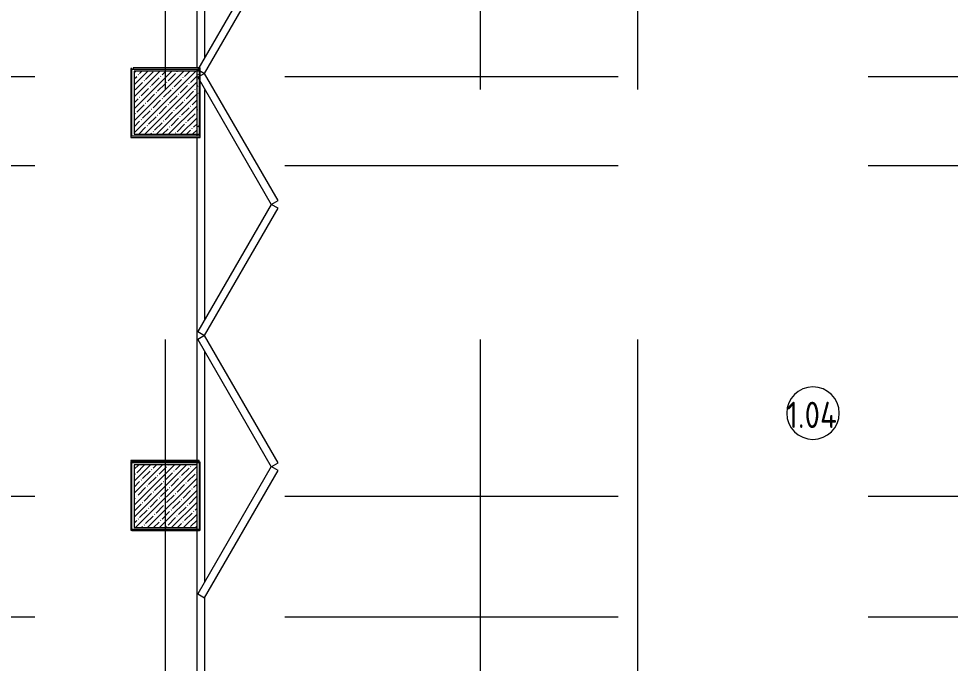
# Model space of a CAD drawing. Header units: millimetres. Extents: x -7229 to 193500, y -8553 to 29000.
# Drawn here: x 148383 to 157260, y 16556 to 22701 of the extents above; entities that cross this region are included whole.
import ezdxf

# ---------------------------------------------------------------- set-up
doc = ezdxf.new("R2010")
doc.units = ezdxf.units.MM
doc.linetypes.add('Осевая', pattern=[15875, 3175, -2381.25, 7937.5, -2381.25])
for name, color, linetype, lineweight in [('A-AREA-IDEN', 7, 'Continuous', 9), ('I-WALL-5', 7, 'Continuous', 9), ('S-COLS-2', 7, 'Continuous', 9), ('Оси-2', 7, 'Осевая', 9)]:
    doc.layers.add(name, color=color, linetype=linetype, lineweight=lineweight)
for name, color, linetype, lineweight, true_color in [('A-DOOR-4', 7, 'Continuous', 9, 0xaaaaaa), ('A-DOOR-FRAM-5', 7, 'Continuous', 9, 0xaaaaaa), ('A-FLOR-3', 7, 'Continuous', 9, 0xaaaaaa), ('I-WALL-7', 9, 'Continuous', 9, 0x808080)]:
    doc.layers.add(name, color=color, linetype=linetype, lineweight=lineweight, true_color=true_color)
doc.styles.add('GOST Common', font='GOST_Common.ttf', dxfattribs={"width": 0.9, "height": 250})

# ---------------------------------------------------------------- blocks, each defined once
blk = doc.blocks.new('BSC_Колонна _Прямоугольная - 600х600-23295697-План зашивки приборов отопления в осях 1-12')
at = {"layer": 'S-COLS-2'}
h = blk.add_hatch(dxfattribs=at)
h.set_pattern_fill('FP_121', color=256, style=0, pattern_type=2)
h.set_pattern_definition([(45, (-14010, -18150), (-57.02463, 57.02463), []), (45, (-13952.975, -18150), (-57.02463, 57.02463), [100.806, -20.161, 3.353, -16.808])])
h.paths.add_polyline_path([(-300, -300), (300, -300), (300, 300), (-300, 300), (-300, 281.5)])
for p, q in [((300, 300), (-300, 300)), ((-300, 300), (-300, -300)), ((300, -300), (300, 300)), ((-300, -300), (300, -300))]:
    blk.add_line(p, q, dxfattribs=at)
blk = doc.blocks.new('BSC_Колонна _Прямоугольная - 600х600-V133-План зашивки приборов отопления в осях 1-12')
at = {"layer": 'S-COLS-2'}
h = blk.add_hatch(dxfattribs=at)
h.set_pattern_fill('FP_122', color=256, style=0, pattern_type=2)
h.set_pattern_definition([(45, (-14010, -21900), (-57.02463, 57.02463), []), (45, (-13952.975, -21900), (-57.02463, 57.02463), [100.806, -20.161, 3.353, -16.808])])
h.paths.add_polyline_path([(205.7, -300), (300, -300), (300, 300), (-300, 300), (-300, -300), (-224.6, -300)])
for p, q in [((300, 300), (-300, 300)), ((-300, 300), (-300, -300)), ((300, -300), (300, 300)), ((-300, -300), (300, -300))]:
    blk.add_line(p, q, dxfattribs=at)
blk = doc.blocks.new('DOR__перегородка__Прямоугольная - ТП-2_ Вн_ДПГ_9480х4200h_2-23998078-План зашивки приборов отопления в осях 1-12')
at = {"layer": 'A-DOOR-4'}
for p, q in [((0, 0), (20, 0)), ((31, 0), (2621.2, 0)), ((2632, 0), (2650, 0)), ((3250, 0), (3279, 0)), ((3290, 0), (6369, 0)), ((6380, 0), (6400, 0)), ((7000, 0), (7021, 0)), ((7032, 0), (9480, 0)), ((0, -75), (20, -75)), ((31, -75), (1987.4, -75)), ((2137.4, -75), (4324.5, -75)), ((4474.5, -75), (4486.7, -75)), ((4636.7, -75), (6823.8, -75)), ((6973.8, -75), (6985, -75)), ((7135, -75), (9323.2, -75)), ((9105.2, -200.9), (9105.2, -75)), ((9180.2, -157.6), (9180.2, -75)), ((9255.2, -114.3), (9255.2, -75)), ((9473.2, -75), (9480, -75)), ((9330.2, -1474.2), (9330.2, -157.6)), ((9405.2, -1474.2), (9405.2, -114.3)), ((9180.2, -1474.2), (9180.2, -244.2)), ((9255.2, -1474.2), (9255.2, -200.9)), ((9105.2, -1474.2), (9105.2, -287.5)), ((9480, -1474.2), (9480, -450)), ((9105.2, -1474.2), (9480, -1474.2))]:
    blk.add_line(p, q, dxfattribs=at)
at = {"layer": 'A-DOOR-FRAM-5'}
for p, q in [((2019.1, -6.7), (1981.6, -71.7)), ((1981.6, -71.7), (3193.9, -771.8)), ((3231.5, -706.9), (2019.1, -6.7)), ((4442.7, -6.7), (3230.4, -706.9)), ((3267.9, -771.8), (4480.3, -71.7)), ((4480.3, -71.7), (4442.7, -6.7)), ((4518.4, -6.7), (4480.9, -71.7)), ((4480.9, -71.7), (5693.3, -771.8)), ((5730.8, -706.9), (4518.4, -6.7)), ((6942.1, -6.7), (5729.7, -706.9)), ((5767.3, -771.8), (6979.6, -71.7)), ((6979.6, -71.7), (6942.1, -6.7)), ((7016.7, -6.7), (6979.2, -71.7)), ((6979.2, -71.7), (8191.6, -771.8)), ((8229.1, -706.9), (7016.7, -6.7)), ((9441.4, -6.7), (8229.1, -706.9)), ((8266.6, -771.8), (9478.9, -71.7)), ((9478.9, -71.7), (9441.4, -6.7)), ((3193.9, -771.8), (3231.5, -706.9)), ((3230.4, -706.9), (3267.9, -771.8)), ((5693.3, -771.8), (5730.8, -706.9)), ((5729.7, -706.9), (5767.3, -771.8)), ((8191.6, -771.8), (8229.1, -706.9)), ((8229.1, -706.9), (8266.6, -771.8))]:
    blk.add_line(p, q, dxfattribs=at)
blk = doc.blocks.new('Марка_Помещения - Номер-25198446-План зашивки приборов отопления в осях 1-12')
at = {"layer": 'A-AREA-IDEN'}
for start, end in [(360, 180), (180, 360)]:
    blk.add_arc((0, 0), 2.5, start, end, dxfattribs=at)

msp = doc.modelspace()

# ---------------------------------------------------------------- hatches: boundary and pattern name
at = {"layer": 'I-WALL-7'}
h = msp.add_hatch(dxfattribs=at)
h.set_pattern_fill('FP_203', color=256, style=0, pattern_type=2)
h.set_pattern_definition([(0, (135772.895, 0), (121.92, 30.48), [10.058, -81.382, 10.058, -81.382, -487.68]), (0, (135772.895, 0), (121.92, 30.48), [-182.88, 10.058, -172.822, 10.058, -81.382, -213.36]), (0, (135772.895, 0), (121.92, 30.48), [-457.2, 10.058, -50.902, 10.058, -142.342]), (120, (135818.615, 15.24), (-87.356454, 90.345817), [10.058, -81.382, 10.058, -81.382, -487.68]), (120, (135818.615, 15.24), (-87.356454, 90.345817), [-182.88, 10.058, -172.822, 10.058, -81.382, -213.36]), (120, (135818.615, 15.24), (-87.356454, 90.345817), [-457.2, 10.058, -50.902, 10.058, -142.342]), (240, (135833.855, 76.2), (-34.563546, -120.825817), [10.058, -81.382, 10.058, -81.382, -487.68]), (240, (135833.855, 76.2), (-34.563546, -120.825817), [-182.88, 10.058, -172.822, 10.058, -81.382, -213.36]), (240, (135833.855, 76.2), (-34.563546, -120.825817), [-457.2, 10.058, -50.902, 10.058, -142.342])])
h.paths.add_polyline_path([(150089.6, 21600), (150102.9, 21600), (150102.9, 22119.1), (150089.6, 22142.1), (150102.9, 22149.8), (150102.9, 22200), (150082.9, 22200), (150082.9, 21600)])

# ---------------------------------------------------------------- linework, layer by layer
at = {"layer": 'A-FLOR-3'}
for p, q in [((149462.9, 22220), (150091.5, 22220)), ((149462.9, 18470), (150102.9, 18470))]:
    msp.add_line(p, q, dxfattribs=at)
at = {"layer": 'I-WALL-5'}
for p, q in [((149451.9, 22224.5), (149451.9, 21569)), ((149462.9, 22224.5), (149451.9, 22224.5)), ((149462.9, 21580), (149462.9, 22224.5)), ((150113.9, 22232), (149472.9, 22232)), ((149472.9, 22232), (149472.9, 22221)), ((149472.9, 22221), (150102.9, 22221)), ((150102.9, 22200), (150082.9, 22200)), ((150102.9, 22221), (150102.9, 21580)), ((150113.9, 21569), (150113.9, 22232)), ((150102.9, 21580), (149462.9, 21580)), ((150082.9, 21600), (150102.9, 21600)), ((149451.9, 21569), (150113.9, 21569)), ((150101.9, 18490), (149451.9, 18490)), ((149451.9, 18490), (149451.9, 18479)), ((149451.9, 18479), (150101.9, 18479)), ((149451.9, 18474.5), (149451.9, 17825.5)), ((149462.9, 18474.5), (149451.9, 18474.5)), ((149462.9, 17832), (149462.9, 18474.5)), ((150101.9, 18479), (150101.9, 18490)), ((150102.9, 18474.5), (150102.9, 17825.5)), ((150113.9, 18474.5), (150102.9, 18474.5)), ((150113.9, 17825.5), (150113.9, 18474.5)), ((149451.9, 17825.5), (149462.9, 17825.5)), ((150107.4, 17832), (149462.9, 17832)), ((149462.9, 17825.5), (149462.9, 17821)), ((149462.9, 17821), (150107.4, 17821)), ((150102.9, 17825.5), (150113.9, 17825.5)), ((150107.4, 17821), (150107.4, 17832))]:
    msp.add_line(p, q, dxfattribs=at)
at = {"layer": 'Оси-2'}
for p, q in [((149782.9, 593.7), (149782.9, 24898.1)), ((152782.9, 593.7), (152782.9, 24898.1)), ((154282.9, 593.7), (154282.9, 24898.1)), ((135044.1, 22150), (171808.9, 22150)), ((135044.1, 21300), (171808.9, 21300)), ((135044.1, 18150), (171808.9, 18150)), ((135044.1, 17000), (171808.9, 17000))]:
    msp.add_line(p, q, dxfattribs=at)

# ---------------------------------------------------------------- block references
at = {"layer": 'A-AREA-IDEN', "xscale": 99.99999999999993, "yscale": 99.99999999999993, "zscale": 99.99999999999993}
msp.add_blockref('Марка_Помещения - Номер-25198446-План зашивки приборов отопления в осях 1-12', (155950.7, 18941.2), dxfattribs=at)
at = {"layer": 'A-DOOR-4', "rotation": 90.00000000000044}
msp.add_blockref('DOR__перегородка__Прямоугольная - ТП-2_ Вн_ДПГ_9480х4200h_2-23998078-План зашивки приборов отопления в осях 1-12', (150082.9, 15200), dxfattribs=at)
at = {"layer": 'S-COLS-2'}
for name, p in [('BSC_Колонна _Прямоугольная - 600х600-V133-План зашивки приборов отопления в осях 1-12', (149782.9, 21900)), ('BSC_Колонна _Прямоугольная - 600х600-23295697-План зашивки приборов отопления в осях 1-12', (149782.9, 18150))]:
    msp.add_blockref(name, p, dxfattribs=at)

# ---------------------------------------------------------------- texts
at = {"layer": 'A-AREA-IDEN', "insert": (155699.8, 19049.7), "char_height": 250, "width": 627.721, "attachment_point": 1, "style": 'GOST Common'}
msp.add_mtext('1.04', dxfattribs=at)

doc.saveas('drawing.dxf')
